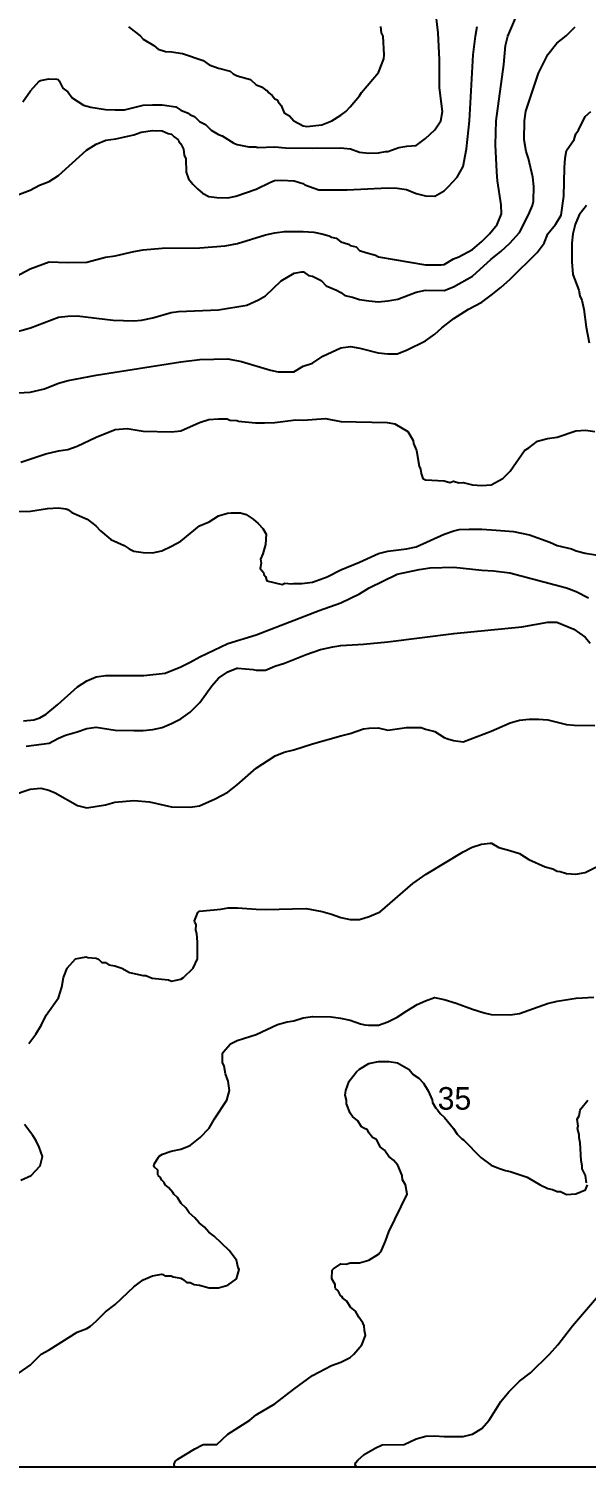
# Model space of a CAD drawing. Header units: millimetres. Extents: x 0 to 1688, y 0 to 1207.
# Drawn here: x 1269.6 to 1417.7, y 0 to 381.9 of the extents above; entities that cross this region are included whole.
import ezdxf

# ---------------------------------------------------------------- set-up
doc = ezdxf.new("R2010")
doc.units = ezdxf.units.MM
for name, color, linetype in [('CONTOUR_1m', 8, 'Continuous'), ('CONTOUR_5m_INDEX', 1, 'Continuous'), ('LABELS', 7, 'Continuous')]:
    doc.layers.add(name, color=color, linetype=linetype)

msp = doc.modelspace()

# ---------------------------------------------------------------- linework, layer by layer
at = {"layer": 'CONTOUR_1m'}
for points, elevation in [([(1687.89, 658.82), (1687.9, 76.27), (1687.84, 75.97), (1675.13, 61.27), (1674.88, 61.08), (1630, 46.16), (1528.66, 78.66), (1460, 75.73), (1431.97, 0.49), (1431.76, 0.18), (1431.42, 0.02), (1256.63, 0), (1118.79, 41.26), (1067.45, 49.4), (1044.99, 56.28), (1044.67, 56.48), (1044.25, 56.51), (1037.66, 58.53), (1037.4, 58.68), (1037.18, 58.98), (1036.08, 59.02), (848.87, 116.38)], 524.3), ([(1268.03, 362.5), (1270.04, 365.44), (1272.39, 368.04), (1272.74, 368.22), (1274.89, 368.68), (1277.07, 368.54), (1277.41, 368.43), (1277.69, 368.12), (1278.65, 366.15), (1279.99, 365.19), (1281.09, 363.59), (1284.18, 361.68), (1286.13, 361.1), (1289.98, 360.47), (1292.51, 360.38), (1295, 360.43), (1300, 361.62), (1302.48, 361.76), (1305.05, 361.76), (1308.7, 361.23), (1310, 360.29), (1311.96, 359.55), (1312.5, 359.1), (1313.66, 358.65), (1315, 357.35), (1316.56, 356.51), (1318.05, 355), (1319.98, 353.82), (1320.99, 353.49), (1324.07, 351.6), (1324.98, 351.19), (1328.06, 350.56), (1329.96, 350.58), (1330.46, 350.44), (1334.96, 350.56), (1337.83, 350.32), (1344.99, 350.19), (1352.45, 350.36), (1355.05, 350.05), (1357.52, 349.21), (1360, 348.91), (1362.5, 348.98), (1364.35, 349.38), (1365, 349.34), (1367.92, 350.37), (1370.04, 350.75), (1372.5, 350.91), (1375.02, 352.78), (1377.48, 355.1), (1379.09, 357.5), (1379.53, 360), (1378.73, 366.28), (1378.74, 373.73), (1378.41, 380.89), (1377.57, 387.55)], 634.3), ([(1264.57, 337.07), (1270, 339.07), (1272.46, 340.42), (1275, 341.41), (1277.49, 342.94), (1284.95, 349.72), (1287.54, 351.3), (1290.04, 352.39), (1292.71, 352.69), (1297.48, 353.74), (1299.49, 354.44), (1302.46, 354.95), (1305, 354.86), (1306.63, 354.13), (1307.51, 353.93), (1308.2, 353.2), (1309.17, 352.57), (1309.34, 352.35), (1309.46, 351.96), (1310.03, 351.38), (1310.68, 349.96), (1310.89, 348.39), (1311.32, 347.42), (1311.4, 343.9), (1312.07, 342.07), (1313.16, 340.64), (1314.44, 339.42), (1315.79, 338.29), (1317.44, 337.44), (1319.56, 337.09), (1322.5, 337.04), (1324.61, 337.5), (1329.98, 339.34), (1333.62, 341.13), (1334.89, 341.61), (1336.71, 341.75), (1340.08, 341.54), (1342.4, 340.89), (1342.98, 340.46), (1346.71, 339.21), (1354.21, 339.21), (1364.98, 339.67), (1367.46, 339.63), (1369.97, 339.3), (1372.5, 338.23), (1374.98, 337.59), (1377.5, 337.52), (1380, 338.94), (1381.17, 340.01), (1383.44, 342.5), (1384.99, 345.35), (1385.9, 350.02), (1386.68, 357.49), (1387.72, 374.98), (1388.3, 379.98), (1388.76, 382.53)], 639.3), ([(1265.02, 301.08), (1270.01, 302.5), (1277.53, 305.37), (1279.96, 305.65), (1282.45, 305.67), (1292.05, 304.53), (1297.49, 304.43), (1299.53, 304.55), (1302.52, 305.14), (1307.45, 306.59), (1309.34, 306.88), (1319.98, 307.34), (1327.5, 308.55), (1330.67, 309.99), (1332.5, 311.05), (1336.65, 315), (1340.14, 317.08), (1342.18, 317.43), (1342.56, 317.4), (1343.94, 316.44), (1345.03, 316.23), (1347.29, 315.06), (1348.66, 313.66), (1351.37, 312.49), (1352.5, 311.89), (1353.58, 311.08), (1355.6, 310.66), (1357.5, 310.02), (1359.99, 309.69), (1362.52, 309.45), (1365.02, 309.67), (1367.66, 310.18), (1372.5, 312.01), (1375, 312.55), (1380, 312.46), (1382.5, 313.43), (1387.5, 316.28), (1392.48, 320.8), (1395.01, 322.79), (1397.43, 325.01), (1400, 327.83), (1402.43, 332.49), (1403.48, 335), (1403.71, 336.2), (1403.84, 340.03), (1403.57, 342.52), (1402.39, 347.49), (1401.8, 349.36), (1401.25, 352.43), (1401.29, 357.5), (1401.71, 360.06), (1405.02, 370.12), (1407.5, 375.07), (1409.94, 378.1), (1412.39, 380.02), (1414.82, 382.48)], 649.3), ([(1296.1, 382.46), (1298.32, 380.79), (1299.27, 380), (1300, 379.14), (1302.84, 377.5), (1303.98, 376.48), (1305.92, 375.92), (1307.54, 375.83), (1310.43, 375.35), (1315.93, 373.47), (1317.52, 372.38), (1320.02, 371.49), (1323.07, 370.7), (1323.92, 370), (1325, 369.4), (1328.51, 368.5), (1330, 367.05), (1331.45, 366.49), (1332.5, 365.69), (1332.98, 365.52), (1333.32, 365), (1334.26, 364.26), (1335, 363.32), (1335.59, 363.03), (1335.84, 362.5), (1336.63, 361.58), (1337.5, 359.59), (1338.84, 358.78), (1340, 357.48), (1342.52, 356.14), (1343.53, 356.01), (1347.5, 356.4), (1350.17, 357.5), (1352.51, 358.98), (1353.88, 360), (1355.01, 361.17), (1357.48, 364.17), (1358.03, 365.04), (1362.51, 370.31), (1363.94, 373.94), (1364, 374.98), (1363.73, 380), (1363.3, 380.88), (1363.13, 382.5)], 629.3), ([(1257.22, 284.73), (1270, 285.41), (1273.81, 286.31), (1277.47, 287.8), (1280.04, 288.57), (1287.51, 290), (1310.01, 293.52), (1315.04, 294.16), (1322.5, 294.28), (1326.14, 293.59), (1333.81, 291.32), (1335.84, 290.86), (1340, 290.84), (1342.5, 292.31), (1345, 293.12), (1347.72, 295), (1352.54, 297.24), (1355.11, 297.55), (1357.53, 297.12), (1362.47, 295.86), (1365.02, 295.6), (1367.5, 295.65), (1369.98, 296.56), (1375.01, 299.05), (1377.49, 300.85), (1379.38, 302.51), (1382.57, 304.98), (1386.45, 307.48), (1390.02, 309.38), (1392.51, 311.16), (1395, 313.24), (1397.51, 315.46), (1404.7, 322.5), (1406.53, 325), (1407.53, 327.48), (1409.61, 330), (1411.11, 332.48), (1411.78, 337.48), (1411.94, 345.02), (1412.11, 347.54), (1412.52, 349.65), (1414.51, 352.5), (1414.99, 354), (1415.67, 355.01), (1417.47, 358.67), (1418.93, 360)], 654.3), ([(1417.77, 335.03), (1415.85, 332.5), (1414.81, 330), (1414.2, 327.53), (1413.95, 324.98), (1413.95, 320.01), (1414.19, 316.69), (1415.74, 312.56), (1416.05, 311.05), (1416.6, 309.9), (1417.11, 307.47), (1417.73, 302.72), (1418.56, 298.56)], 654.3), ([(1267.52, 266.83), (1274.09, 269.06), (1277.47, 269.84), (1280, 270.24), (1282.48, 271.08), (1287.53, 273.52), (1292.54, 275.5), (1295.76, 275.79), (1300, 275.05), (1307.53, 274.9), (1310, 275.2), (1314.96, 277.36), (1317.42, 278.15), (1319.97, 278.35), (1322.35, 278.35), (1323.03, 278.03), (1324.89, 277.94), (1325.3, 277.78), (1329.81, 277.33), (1332.28, 277.29), (1335.02, 277.39), (1340.59, 278.08), (1342.52, 278.01), (1348.43, 278.46), (1352.5, 277.7), (1364.85, 277.42), (1366.86, 277), (1370.29, 275.01), (1371.76, 272.6), (1371.85, 271.84), (1372.6, 270), (1373.34, 265.84), (1373.72, 265), (1373.83, 263.83), (1374.28, 262.5), (1375.02, 262.21), (1379.97, 261.94), (1381.45, 261.45), (1382.46, 261.79), (1383.85, 261.36), (1385.07, 261.48), (1387.52, 260.84), (1390, 260.64), (1392.48, 260.85), (1395.6, 262.51), (1397.5, 264.46), (1401.29, 269.93), (1402.52, 270.71), (1404.75, 272.45), (1407.46, 273.18), (1410, 273.54), (1415, 275.17), (1417.58, 275.36), (1420.03, 274.98)], 659.3), ([(1266.22, 253.74), (1270.02, 253.87), (1274.57, 254.54), (1277.5, 254.74), (1279.43, 254.46), (1279.94, 254.25), (1281.05, 253.53), (1285.07, 251.75), (1287.38, 250), (1288.66, 248.62), (1291.37, 246.37), (1294.95, 244.69), (1296.31, 243.81), (1297.48, 243.27), (1300.01, 242.85), (1302.5, 242.83), (1304.98, 243.36), (1307.49, 244.55), (1310, 245.85), (1314.97, 249.98), (1317.5, 251.01), (1320.04, 252.61), (1322.42, 253.3), (1323.35, 253.37), (1325.84, 253.37), (1327.39, 252.94), (1329.27, 251.77), (1330.55, 250.6), (1331.77, 249.27), (1332.69, 247.77), (1332.5, 245), (1331.77, 242.5), (1331.14, 241.14), (1331.38, 240), (1331.12, 238.62), (1331.94, 237.58), (1332.03, 237.03), (1332.49, 236.46), (1332.84, 235.34), (1336.91, 234.41), (1337.61, 234.74), (1339.53, 234.53), (1340.04, 234.67), (1342.19, 234.67), (1345.02, 235.01), (1348.93, 236.42), (1352.53, 238.24), (1357.49, 240.27), (1362.5, 242.59), (1365.04, 243.2), (1369.98, 243.81), (1372.5, 244.37), (1379.97, 247.75), (1382.55, 248.67), (1384.01, 248.96), (1386.62, 249.1), (1390.03, 249.11), (1393.83, 248.83), (1398.4, 248.45), (1402.64, 247.57), (1408.06, 245.59), (1410, 244.71), (1413.78, 243.86), (1415.03, 243.34), (1417.48, 242.69), (1421.91, 241.97)], 664.3), ([(1268.94, 191.46), (1275, 192.23), (1277.46, 193.62), (1279.38, 194.4), (1282.48, 195.24), (1285, 196.17), (1287.54, 196.54), (1292.53, 195.71), (1297.51, 195.57), (1300.02, 195.6), (1302.52, 195.87), (1305, 196.38), (1307.51, 197.44), (1309.98, 198.71), (1312.5, 200.46), (1315.02, 203.07), (1318.2, 207.47), (1320, 209.47), (1322.5, 211.16), (1324.9, 212.15), (1325.19, 212.17), (1329.22, 211.78), (1330, 211.59), (1332.5, 211.67), (1334.96, 212.73), (1337.52, 213.47), (1343.34, 215.83), (1347.09, 217.12), (1350.38, 217.85), (1352.53, 218.14), (1358.52, 218.51), (1365, 219.17), (1382.51, 221.4), (1400.61, 223.13), (1407.5, 224.35), (1409.92, 224.4), (1414.41, 222.5), (1417.47, 220.36), (1418.78, 218.78)], 674.3), ([(1265.02, 178.37), (1269.97, 180.06), (1272.77, 180.3), (1274.89, 179.8), (1276.61, 179.05), (1282.5, 175.73), (1285.04, 175.04), (1289.98, 175.89), (1292.5, 176.59), (1297.5, 177.04), (1301.7, 176.64), (1307.5, 175.33), (1312.52, 175.22), (1315, 175.62), (1319.15, 177.5), (1322.5, 179.22), (1325.01, 181.17), (1330, 185.61), (1335.07, 188.87), (1337.5, 189.85), (1340.02, 190.44), (1345.02, 192.1), (1352.48, 194.24), (1355.02, 194.79), (1358.53, 196.02), (1360.04, 196.23), (1362.47, 196.28), (1365, 195.72), (1369.95, 196.41), (1373.84, 196.41), (1375, 195.96), (1377.5, 195.38), (1380, 193.77), (1380.95, 193.44), (1382.5, 192.92), (1385, 192.64), (1392.49, 195.41), (1397.54, 197.64), (1400, 198.4), (1402.53, 198.63), (1405.03, 198.64), (1407.5, 198.48), (1412.51, 197.23), (1414.55, 197.04), (1420, 196.94)], 679.3), ([(1269.58, 112.49), (1271.47, 114.99), (1273.01, 117.48), (1274.18, 120), (1277.5, 124.61), (1278.4, 127.48), (1278.86, 130), (1279.81, 132.49), (1282.05, 134.95), (1284.87, 135.5), (1285.3, 135.3), (1287.54, 135.19), (1288.09, 134.94), (1289.03, 134.03), (1289.95, 134.03), (1290.88, 133.38), (1292.5, 133.14), (1294.33, 132.52), (1296.38, 131.38), (1299.98, 130.59), (1300.66, 130.6), (1302.38, 129.89), (1306.76, 129.4), (1307.5, 129.09), (1310, 129.63), (1310.69, 130), (1313.26, 132.5), (1314.4, 135), (1314.41, 139.43), (1314.25, 141.75), (1313.96, 142.61), (1314.1, 144.1), (1313.72, 144.72), (1313.65, 145.08), (1314.55, 147.28), (1314.73, 147.51), (1314.98, 147.65), (1320.62, 148.14), (1322.57, 148.52), (1325.04, 148.55), (1329.99, 148.15), (1332.49, 148.09), (1343.31, 148.31), (1347.54, 147.58), (1350.03, 146.88), (1352.52, 145.93), (1355, 145.45), (1357.5, 145.39), (1360.01, 146.23), (1363.01, 147.5), (1371.68, 154.98), (1375.21, 157.48), (1385.03, 163.41), (1387.45, 164.6), (1389.93, 165.4), (1392.24, 165.7), (1392.59, 165.66), (1394.52, 164.52), (1397.47, 163.78), (1400, 162.93), (1402.52, 161.35), (1406.86, 159.38), (1408.84, 158.84), (1410, 158.24), (1410.77, 158.21), (1412.52, 157.63), (1415, 157.51), (1417.48, 157.89), (1421.72, 160)], 684.3), ([(1265.02, 23.61), (1270, 27.13), (1272.93, 30.01), (1275.01, 31.13), (1282.43, 35.87), (1285, 36.86), (1285.99, 37.49), (1287.51, 38.78), (1289.96, 41.23), (1292.52, 43.17), (1297.47, 47.86), (1300, 49.74), (1302.5, 50.79), (1304.92, 51.22), (1305.19, 51.14), (1305.78, 50.78), (1307.42, 50.81), (1308.01, 50.51), (1309.97, 50.2), (1310.49, 49.97), (1311.58, 49.08), (1312.5, 49.01), (1313.55, 48.55), (1315, 48.35), (1317.52, 47.61), (1320, 47.66), (1322.48, 48.37), (1324.82, 50), (1325.54, 52.5), (1325.24, 52.92), (1324.78, 55.01), (1322.84, 57.51), (1318.86, 61.33), (1317.44, 62.44), (1316.25, 63.71), (1314.86, 64.86), (1313.74, 66.24), (1312.2, 67.53), (1311.33, 68.83), (1310.08, 70.03), (1309.1, 71.6), (1308.12, 72.46), (1307.92, 72.92), (1306.76, 74.26), (1305.88, 74.96), (1305.61, 75.61), (1304.99, 76.25), (1304.52, 77.02), (1304.02, 77.44), (1303.88, 77.79), (1303.85, 78.85), (1303.03, 79.64), (1302.85, 80.1), (1302.96, 80.51), (1304.05, 82.35), (1304.29, 82.6), (1305.09, 83.08), (1307.46, 83.9), (1310.02, 84.48), (1312.5, 85.41), (1315.18, 87.52), (1317.57, 90), (1318.98, 92.52), (1322.21, 97.5), (1322.98, 100), (1322.56, 102.5), (1321.91, 104.41), (1321.52, 106.52), (1321.12, 107.5), (1321.09, 109.95), (1321.24, 110.22), (1323.16, 112.46), (1324.97, 113.29), (1330.02, 114.94), (1335.66, 117.52), (1338.22, 118.26), (1340, 118.51), (1342.5, 119.33), (1344.95, 119.65), (1349.96, 119.55), (1352.46, 119.24), (1354.96, 118.67), (1357.71, 117.74), (1358.91, 117.5), (1359.84, 117.34), (1362.5, 117.34), (1365.02, 118.29), (1367.48, 119.51), (1370.02, 121.22), (1372.85, 122.84), (1375.04, 123.88), (1377.43, 124.69), (1379.97, 124.2), (1383.19, 123.22), (1387.49, 121.61), (1390.64, 120.62), (1392.5, 120.21), (1397.48, 120.09), (1400, 120.46), (1407.46, 123.16), (1410.03, 123.77), (1415.04, 124.57), (1419.79, 124.84)], 689.3), ([(1431.42, 0.02), (1256.63, 0), (1227.42, 8.73), (1227.12, 8.91), (1226.72, 8.94), (1118.79, 41.26), (1067.45, 49.4), (1045.08, 56.26), (1044.71, 56.51), (1044.14, 56.55), (1037.72, 58.51), (1037.4, 58.71), (1037.21, 59.02), (1035.97, 59.05), (848.87, 116.38)], 529.3), ([(1431.42, 0.02), (1256.63, 0), (1227.51, 8.71), (1227.15, 8.95), (1226.61, 8.98), (1118.79, 41.26), (1067.45, 49.4), (1045.15, 56.24), (1044.74, 56.55), (1044.02, 56.58), (1037.78, 58.5), (1037.45, 58.69), (1037.24, 59.05), (1035.85, 59.09), (848.87, 116.38)], 534.3), ([(1431.42, 0.02), (1256.63, 0), (1227.58, 8.69), (1227.18, 8.98), (1226.49, 9.01), (1118.79, 41.26), (1067.45, 49.4), (1045.22, 56.22), (1044.97, 56.35), (1044.77, 56.58), (1043.91, 56.62), (1037.83, 58.48), (1037.51, 58.68), (1037.28, 59.09), (1035.74, 59.12), (848.87, 116.38)], 539.3), ([(1431.42, 0.02), (1256.63, 0), (1227.7, 8.65), (1227.45, 8.78), (1227.24, 9.05), (1226.26, 9.08), (1118.79, 41.26), (1067.45, 49.4), (1052.68, 53.93), (1052.33, 54.15), (1051.85, 54.18), (1045.33, 56.18), (1045.01, 56.38), (1044.84, 56.65), (1043.68, 56.69), (1037.94, 58.45), (1037.57, 58.7), (1037.34, 59.16), (1035.5, 59.19), (848.87, 116.38)], 549.3), ([(1431.27, 0), (1256.56, 0.01), (1227.76, 8.63), (1227.45, 8.82), (1227.27, 9.08), (1226.15, 9.12), (1210.06, 13.93), (1209.78, 14.09), (1209.43, 14.12), (1118.79, 41.26), (1067.45, 49.4), (1052.76, 53.91), (1052.37, 54.18), (1051.73, 54.22), (1045.38, 56.16), (1045.06, 56.36), (1044.87, 56.69), (1043.63, 56.71), (1038, 58.43), (1037.63, 58.68), (1037.38, 59.19), (1035.39, 59.23), (848.87, 116.38)], 554.3), ([(1267.48, 76.25), (1270.22, 77.5), (1272.6, 80), (1273.28, 82.52), (1272.38, 85.02), (1271.6, 86.63), (1270.64, 88.12), (1268.46, 90.96)], 684.3), ([(1431.27, 0), (1357.11, 0), (1357.11, 0), (1356.83, 0.06), (1356.58, 0.22), (1356.42, 0.46), (1356.36, 0.74), (1356.55, 1.29), (1357.01, 1.85), (1358.72, 3.35), (1361.67, 5.08), (1363.53, 5.97), (1369.31, 6), (1372.5, 7.53), (1375.08, 8.23), (1377.45, 8.34), (1380.01, 8.15), (1385, 8.13), (1387.5, 8.77), (1389.99, 10.32), (1391.97, 12.5), (1395, 17.45), (1397.15, 19.98), (1400, 22.84), (1402.95, 25.02), (1408, 29.99), (1410.19, 32.49), (1414.07, 37.51), (1420.47, 45)], 699.3), ([(1431.27, 0), (1256.49, 0.03)], 579.3), ([(1431.42, 0.02), (1256.56, 0.01)], 654.3), ([(1431.27, 0), (1256.56, 0.01)], 559.3), ([(1431.27, 0), (1256.56, 0.01)], 604.3), ([(1431.27, 0), (1256.56, 0.01)], 609.3), ([(1431.27, 0), (1256.56, 0.01)], 614.3), ([(1431.27, 0), (1256.56, 0.01)], 624.3), ([(1431.42, 0.02), (1256.63, 0)], 574.3), ([(1431.27, 0), (1256.63, 0)], 564.3), ([(1431.27, 0), (1256.63, 0)], 584.3), ([(1431.27, 0), (1256.63, 0)], 589.3), ([(1431.27, 0), (1256.63, 0)], 599.3), ([(1431.27, 0), (1256.63, 0)], 629.3), ([(1431.27, 0), (1256.63, 0)], 634.3), ([(1431.27, 0), (1256.63, 0)], 639.3), ([(1431.27, 0), (1256.63, 0)], 649.3), ([(1431.27, 0), (1256.63, 0)], 659.3), ([(1431.27, 0), (1256.63, 0)], 664.3), ([(1431.27, 0), (1256.63, 0)], 679.3), ([(1431.34, 0), (1256.63, 0)], 684.3), ([(1431.49, 0.03), (1256.7, 0)], 689.3), ([(1431.27, 0), (1256.7, 0)], 674.3)]:
    msp.add_lwpolyline(points, dxfattribs=dict(at, elevation=elevation))
at = {"layer": 'CONTOUR_5m_INDEX'}
for points, elevation in [([(1266.15, 316.15), (1270, 318.23), (1275, 320.02), (1279.86, 319.85), (1285, 319.95), (1289.96, 321.26), (1292.52, 321.65), (1297.48, 322.83), (1300.03, 323.26), (1305.03, 323.68), (1315.02, 323.74), (1321.81, 324.33), (1325.02, 324.94), (1332.54, 327.26), (1335.02, 327.74), (1337.54, 328.07), (1342.54, 328.13), (1345.35, 327.9), (1347.51, 327.48), (1349.42, 326.96), (1350, 326.62), (1351.29, 326.33), (1352.5, 325.33), (1354.58, 324.78), (1355, 324.43), (1356.57, 324.06), (1357.5, 323.1), (1359.21, 322.5), (1361.77, 321.86), (1362.52, 321.37), (1375, 319.22), (1379.2, 319.22), (1379.98, 319.3), (1382.5, 320.82), (1383.85, 321.34), (1387.51, 323.36), (1390.01, 325.43), (1392.01, 327.51), (1394.11, 330), (1395.24, 332.76), (1395.13, 335.16), (1394.12, 341.59), (1393.94, 343.92), (1393.65, 351.12), (1393.78, 357.46), (1395.84, 372.49), (1396.3, 377.45), (1396.88, 380), (1399.99, 387.19)], 644.3), ([(1268.17, 198.15), (1270.98, 198.46), (1272.5, 199.02), (1274.23, 199.99), (1277.35, 202.51), (1282.54, 207.18), (1285, 208.83), (1287.47, 209.85), (1290.06, 210.23), (1300.18, 210.2), (1305.82, 210.82), (1310.01, 212.48), (1312.51, 213.72), (1315.03, 215.2), (1322.5, 218.75), (1330.01, 221.04), (1346.8, 227.5), (1352.52, 229.51), (1357.48, 231.89), (1360.03, 233.48), (1367.47, 237.13), (1373.36, 238.37), (1376.28, 238.82), (1382.55, 239.01), (1389.99, 238.19), (1393.08, 238.04), (1397.39, 237.44), (1412.46, 233.51), (1415.03, 232.49), (1418.31, 230.88)], 669.3), ([(1431.42, 0.02), (1256.63, 0), (1227.64, 8.67), (1227.39, 8.8), (1227.21, 9.01), (1226.38, 9.05), (1118.79, 41.26), (1067.45, 49.4), (1052.58, 53.96), (1052.3, 54.11), (1051.96, 54.15), (1045.28, 56.2), (1044.97, 56.38), (1044.81, 56.62), (1043.79, 56.65), (1037.89, 58.46), (1037.57, 58.66), (1037.31, 59.12), (1035.62, 59.16), (848.87, 116.38)], 544.3), ([(1431.27, 0), (1308.96, 0), (1308.96, 0), (1308.68, 0.06), (1308.44, 0.22), (1308.25, 0.52), (1308.21, 0.81), (1308.53, 1.48), (1309.22, 2.12), (1313.7, 4.88), (1315.72, 5.94), (1316, 6), (1319.57, 6), (1322.5, 8.75), (1328.33, 12.49), (1330, 13.91), (1335.02, 16.81), (1339.99, 20.75), (1344.96, 24.32), (1350, 27.05), (1352.52, 27.93), (1355, 29.17), (1355.97, 30.02), (1358.14, 32.5), (1359.1, 35), (1358.79, 36.29), (1358.71, 37.5), (1358.39, 38.37), (1357.32, 39.88), (1356.46, 41.46), (1355.13, 42.54), (1354.13, 44.13), (1353.01, 44.9), (1352.81, 45.31), (1352.43, 45.62), (1351.82, 46.82), (1351.1, 47.47), (1351, 47.81), (1351.04, 48.54), (1350.1, 50.05), (1350.24, 52.29), (1350.53, 52.71), (1352.48, 54.04), (1353.95, 53.96), (1355.04, 54.27), (1357.5, 54.24), (1359.94, 55), (1362.5, 56.58), (1363.3, 57.52), (1364.39, 59.98), (1365.27, 62.54), (1370.14, 72.5), (1369.69, 75), (1368.87, 76.3), (1368.78, 77.5), (1367.66, 80.16), (1366.51, 81.51), (1365.25, 82.53), (1364.15, 84.15), (1363.04, 85.01), (1361.98, 86.98), (1360.96, 87.56), (1360, 88.77), (1359.59, 89.59), (1358.61, 89.99), (1358.02, 90.42), (1357, 92), (1355.58, 93.14), (1355, 93.99), (1354.06, 96.5), (1354, 97.5), (1353.68, 98.76), (1353.89, 100), (1354.7, 102.49), (1356.69, 104.96), (1357.45, 105.65), (1359.96, 107.18), (1362.5, 107.71), (1365.33, 107.75), (1367.54, 107.34), (1370.64, 105.58), (1371.78, 104.28), (1373.29, 103.29), (1374.51, 102.01), (1375.7, 99.96), (1376.78, 97.57), (1376.84, 96.84), (1377.78, 95.31), (1378.25, 94.93), (1378.92, 93.92), (1380.03, 92.85), (1382.46, 89.97), (1383.4, 88.4), (1384.65, 87.18), (1385.1, 86.92), (1389.7, 82.2), (1392.5, 80.24), (1394.41, 79.38), (1396.25, 78.76), (1397.55, 78.52), (1402, 77), (1405.48, 75.01), (1407.5, 74.03), (1408.73, 73.72), (1410, 73.18), (1410.88, 73.19), (1412.5, 72.43), (1415, 72.55), (1417.5, 73.61), (1418.06, 75)], 694.3), ([(1417.85, 75.49), (1417.53, 77.5), (1416.64, 79.2), (1416.68, 80), (1416.41, 81.46), (1416.14, 86.11), (1415.86, 87.5), (1415.85, 88.35), (1415.44, 89.93), (1415.58, 90.58), (1415.35, 92.45), (1415.83, 93.33), (1416.16, 94.83), (1416.31, 95.13), (1418.15, 97.47)], 694.3), ([(1431.27, 0), (1256.56, 0.01)], 619.3), ([(1431.27, 0), (1256.63, 0)], 569.3), ([(1431.27, 0), (1256.63, 0)], 594.3), ([(1431.27, 0), (1256.63, 0)], 644.3), ([(1431.27, 0), (1256.7, 0)], 669.3)]:
    msp.add_lwpolyline(points, dxfattribs=dict(at, elevation=elevation))

# ---------------------------------------------------------------- texts
at = {"layer": 'LABELS'}
msp.add_text('35', height=6, dxfattribs=at).set_placement((1378.25, 94.93))

doc.saveas('drawing.dxf')
